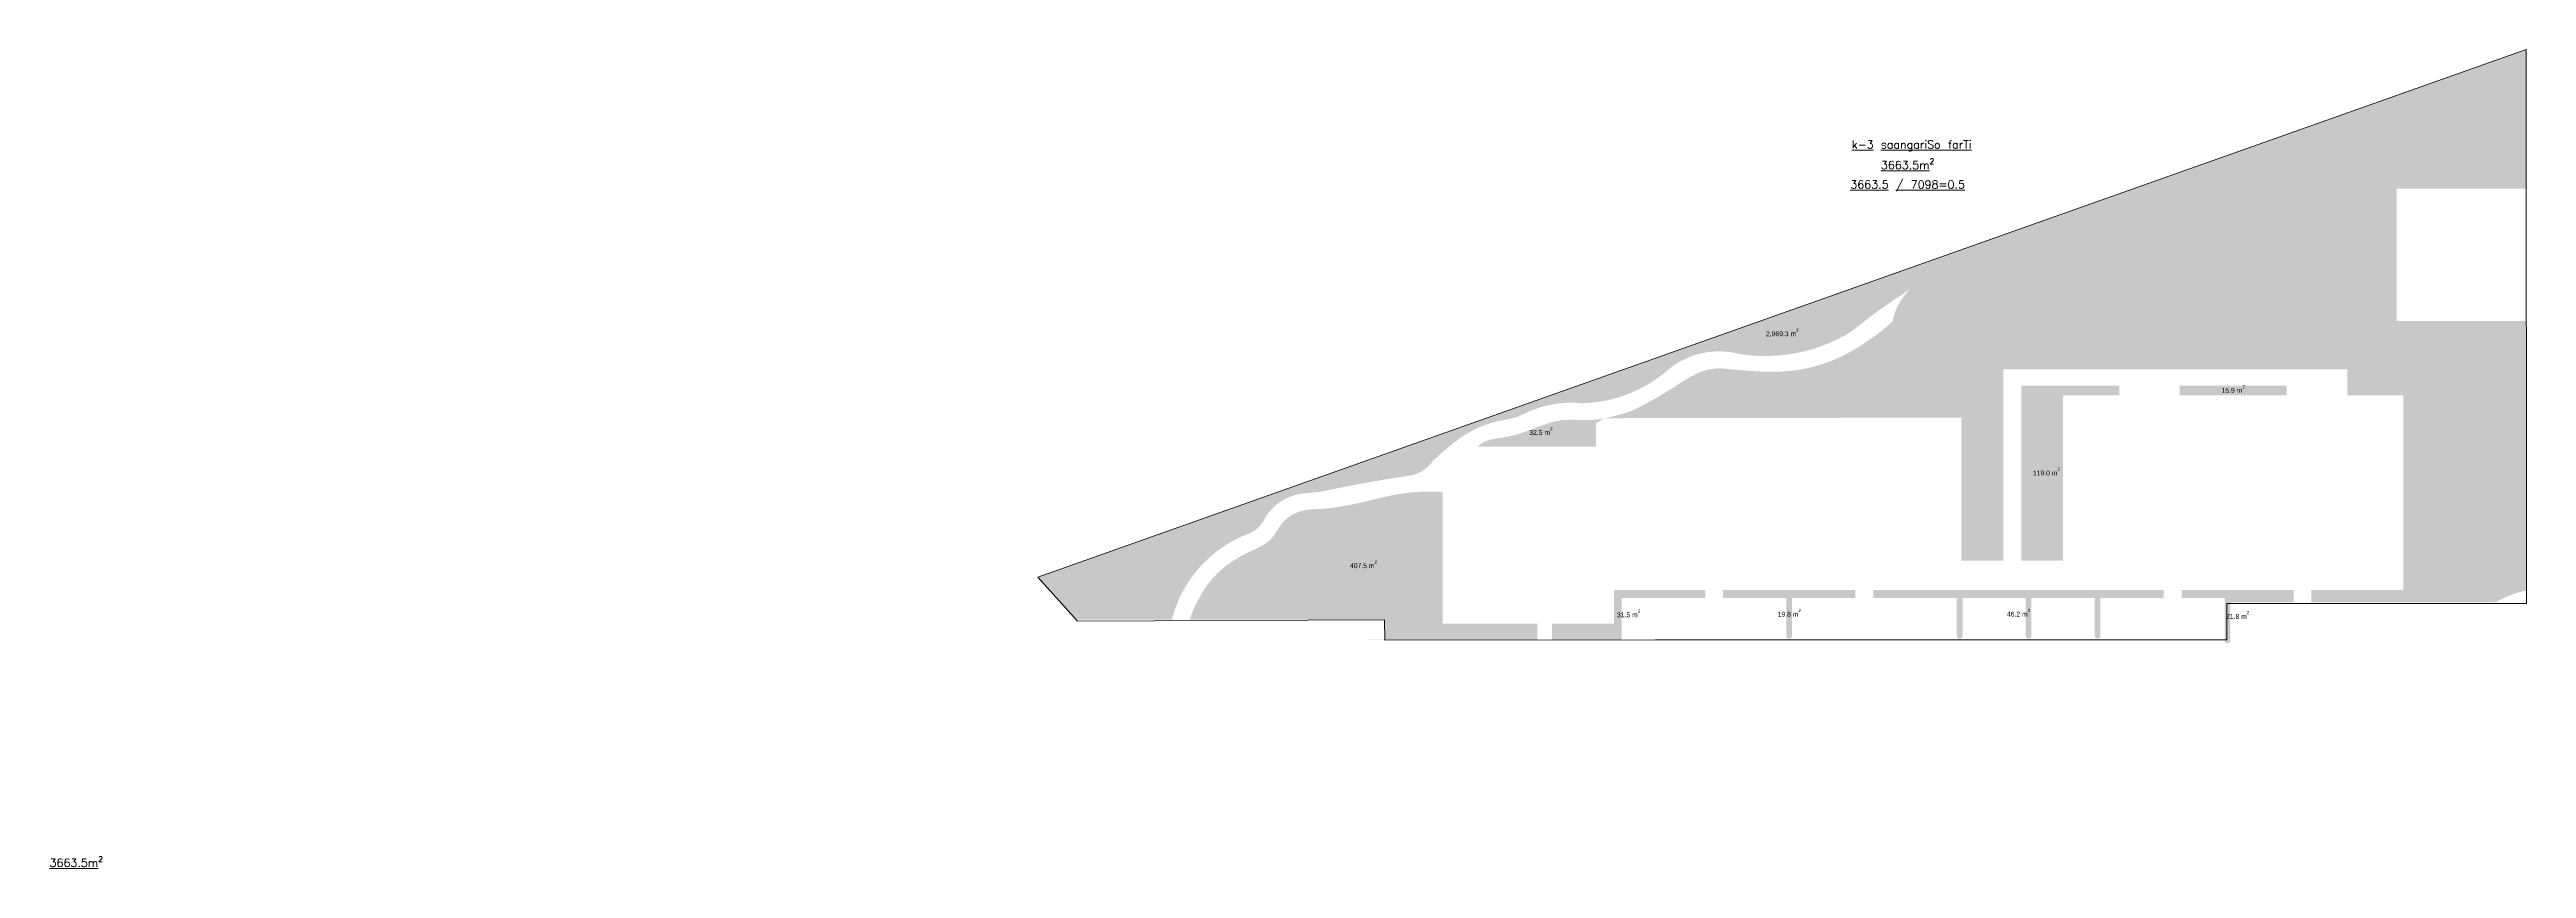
# Model space of a CAD drawing. Header units: millimetres. Extents: x 475616349 to 476941521, y 4620115302 to 4621446928.
# Drawn here: x 475616349 to 475921558, y 4620380789 to 4620481694 of the extents above; entities that cross this region are included whole.
import ezdxf

# ---------------------------------------------------------------- set-up
doc = ezdxf.new("R2010")
doc.units = ezdxf.units.MM
doc.header["$MEASUREMENT"] = 0
for name, color, linetype, lineweight in [('0_Pen_No__1', 1, 'Continuous', 0), ('a-iataki_Pen_No__7_Pen_No__142', 142, 'Continuous', 0), ('New_ნავეთების კონტურები გრგ2_Pen_No__1', 1, 'Continuous', 0), ('საბავშვო მოედნები_Pen_No__1', 1, 'Continuous', 0)]:
    doc.layers.add(name, color=color, linetype=linetype, lineweight=lineweight)
doc.layers.add('New_0_Pen_No__26', color=7, linetype='Continuous', lineweight=0, true_color=0x719730)
doc.layers.add('New_საბავშვო მოედნები_Pen_No__26', color=7, linetype='Continuous', lineweight=0, true_color=0x719730)
doc.styles.add('GENERATED_STYLE_3', font='arialbd.ttf')

msp = doc.modelspace()

# ---------------------------------------------------------------- hatches: boundary and pattern name
at = {"layer": 'New_0_Pen_No__26', "linetype": 'Continuous', "lineweight": 0, "true_color": 0x384b18}
for points in [[(475921531.645, 4620481693.775), (475921538.265, 4620464549.263), (475905566.102, 4620464549.263), (475905566.102, 4620448249.263), (475921544.559, 4620448249.263), (475921548.097, 4620439089.044), (475921548.097, 4620417195.817), (475921547.655, 4620417195.817), (475921547.655, 4620415053.753, 0.0129497567), (475920714.533, 4620414837.422, 0.0616059578), (475917757.516, 4620413588.405), (475916190.465, 4620413588.405), (475906387.648, 4620413588.405), (475906387.594, 4620413588.405), (475895067.089, 4620413588.405), (475895067.089, 4620415118.184), (475906387.594, 4620415118.184), (475906387.594, 4620439089.044), (475899469.744, 4620439089.044), (475899469.744, 4620442282.967), (475857117.514, 4620442282.967), (475857117.514, 4620418729.391), (475851917.514, 4620418729.391), (475851917.514, 4620436336.595), (475807980.46, 4620436269.002, 0.0401617981), (475811466.212, 4620437228.21, 0.026378818), (475816949.76, 4620440372.54, -0.0315841764), (475819240.036, 4620441714.595, -0.0965541127), (475821671.712, 4620442396.759, -0.0373237981), (475822984.429, 4620442344.891, 0.0001642235), (475823071.615, 4620442337.118, -0.0001615083), (475823571.604, 4620442292.584, 0.0100412718), (475826969.619, 4620442034.629, 0.0305326221), (475830355.879, 4620442051.893, 0.0739785838), (475835722.749, 4620443264.486, 0.0610982939), (475840548.06, 4620445903.038, 0.0294260799), (475843414.805, 4620448150.439, -0.145345202), (475845604.768, 4620452183.643), (475841693.59, 4620449518.816), (475838341.716, 4620446932.613, -0.0603939741), (475833963.288, 4620444906.705, -0.0928442901), (475826629.818, 4620443965.259, -0.0400602511), (475823454.311, 4620444404.574, 0.2284903752), (475815336.776, 4620441845.446, -0.1673152516), (475805092.16, 4620438107.551, 0.1346624483), (475798426.144, 4620436978.608, -0.0825677857), (475795579.663, 4620436038.278, 0.0919198752), (475791230.863, 4620434495.031, 0.0355445685), (475789633.837, 4620433413.226, 0.0086172359), (475788784.112, 4620432748.466, 0.0079859805), (475788017.514, 4620432106.592, 0.0126054132), (475786850.33, 4620431044.575, -0.1825066762), (475784251.975, 4620429238.094, 0.0166218042), (475772905.795, 4620427192.97), (475770923.964, 4620427011.527, 0.2322784548), (475766153.283, 4620424048.705, -0.2278447147), (475763769.114, 4620421916.977, 0.2389621726), (475754642.176, 4620411434.269), (475742868.458, 4620411434.269), (475738145.657, 4620416683.994)], [(475792414.682, 4620432844.249, -0.1096192211), (475793476.976, 4620433489.602, -0.0500806758), (475795145.092, 4620433841.101, 0.0394679599), (475797359.287, 4620434325.934, 0.016828184), (475799432.782, 4620435070.27, -0.0191335905), (475801189.98, 4620435698.13, -0.0488941797), (475802816.733, 4620436032.09, -0.0345961646), (475804901.146, 4620436042.713, 0.0562052534), (475807909.298, 4620436255.695), (475806910.338, 4620435633.894), (475806910.338, 4620432748.466), (475792465.792, 4620432748.466), (475792321.425, 4620432748.466, -0.0097221311)], [(475758387.404, 4620414769.951, -0.0702389434), (475760491.608, 4620417393.5, -0.0520571334), (475762532.006, 4620418906.687, -0.0246304355), (475764769.343, 4620420070.71, 0.0175395278), (475765767.566, 4620420570.376, 0.0546174041), (475766667.518, 4620421195.528, 0.0739592857), (475767596.862, 4620422412.141, -0.0447618976), (475768291.809, 4620423404.472, -0.0956391623), (475769714.886, 4620424492.705, -0.0792674245), (475771265.759, 4620424972.63, -0.0257225638), (475772668.761, 4620425083.835, 0.0267591611), (475775059.038, 4620425312.997, 0.0203132486), (475779027.664, 4620426143.295, -0.007354569), (475781415.511, 4620426685.911, -0.0221429477), (475783826.028, 4620427086.002, -0.0443819349), (475788017.514, 4620427180.531), (475788017.514, 4620412963.417), (475788017.022, 4620412963.417), (475788017.022, 4620411434.269), (475788016.868, 4620410956.467), (475799667.883, 4620410965.074), (475799669.384, 4620408934.281), (475778803.191, 4620408936.307), (475778802.876, 4620408960.35), (475780870.365, 4620408960.35), (475780833.451, 4620411434.269), (475756827.966, 4620411434.269, -0.0536018232)]]:
    msp.add_hatch(color=79, dxfattribs=at).paths.add_polyline_path(points)
at = {"layer": 'New_საბავშვო მოედნები_Pen_No__26', "linetype": 'Continuous', "lineweight": 0, "true_color": 0x384b18}
for points in [[(475859317.514, 4620418729.391), (475859317.514, 4620440294.305), (475871373.539, 4620440294.305), (475871373.539, 4620439089.044), (475864447.366, 4620439089.044), (475864447.366, 4620418729.391)], [(475878817.514, 4620440294.305), (475892017.266, 4620440294.305), (475892017.266, 4620439089.044), (475878817.514, 4620439089.044)], [(475801467.538, 4620410963.417), (475809117.514, 4620410963.417), (475809117.514, 4620414118.184), (475809117.514, 4620415118.184), (475810418.278, 4620415118.184), (475820367.841, 4620415118.184), (475820367.841, 4620414118.184), (475810067.848, 4620414118.184), (475810067.848, 4620408957.957), (475809117.514, 4620408957.957), (475801467.538, 4620408957.957)], [(475822567.838, 4620414118.184), (475823166.98, 4620414118.184), (475823166.98, 4620414117.721), (475830367.87, 4620414117.721), (475830367.87, 4620409515.068, 1.1397799076), (475831068.302, 4620409515.068), (475831068.302, 4620414118.184), (475838867.848, 4620414118.184), (475838867.848, 4620415118.184), (475822567.838, 4620415118.184)], [(475841067.475, 4620415118.184), (475841067.481, 4620414433.521), (475841067.483, 4620414117.976), (475851367.467, 4620414117.976), (475851367.467, 4620409515.323, 1.1397799076), (475852067.898, 4620409515.323), (475852067.898, 4620414117.976), (475859467.545, 4620414117.976), (475859467.545, 4620414118.08), (475859867.471, 4620414118.08), (475859867.471, 4620409515.427, 1.1397799076), (475860567.902, 4620409515.427), (475860567.902, 4620414118.08), (475864886.926, 4620414118.08, -0.0000925294), (475864887.032, 4620414118.184), (475865749.51, 4620414118.184), (475866449.54, 4620414118.184), (475868367.477, 4620414118.184), (475868367.476, 4620409515.531, 0.3480324787), (475868592.745, 4620409139.203, 0.5668716841), (475869067.908, 4620409515.531), (475869067.908, 4620414118.184), (475874249.423, 4620414118.184), (475874949.854, 4620414118.184), (475876867.515, 4620414118.184), (475876867.515, 4620415118.184)], [(475879067.515, 4620415118.184), (475879067.515, 4620414118.184), (475884367.537, 4620414118.184), (475884367.537, 4620408929.52, 0.3899648808), (475884642.755, 4620408538.405), (475884792.751, 4620408538.405, 0.3899648808), (475885067.969, 4620408929.52), (475885067.969, 4620413588.331), (475892867.514, 4620413588.331), (475892867.514, 4620415118.184)]]:
    msp.add_hatch(color=79, dxfattribs=at).paths.add_polyline_path(points)

# ---------------------------------------------------------------- linework, layer by layer
at = {"layer": 'New_ნავეთების კონტურები გრგ2_Pen_No__1', "color": 1, "linetype": 'Continuous', "lineweight": 0}
msp.add_lwpolyline([(475921531.645, 4620481693.775), (475738145.657, 4620416683.994), (475743020.058, 4620411265.755), (475780833.451, 4620411434.269), (475780870.752, 4620408934.418), (475814248.379, 4620408957.859), (475884650.227, 4620408968.184), (475884648.502, 4620413435.509), (475905278.928, 4620413443.476), (475921557.997, 4620413449.762)], close=True, dxfattribs=at)

# ---------------------------------------------------------------- texts
at = {"layer": '0_Pen_No__1', "color": 1, "lineweight": 0, "char_height": 600, "attachment_point": 7, "style": 'GENERATED_STYLE_3'}
for s, insert in [('{\\fArial|b0|i0|c0|p34;2,969.3 m{\\H0.66x;\\S2^  ;}}', (475827847.937, 4620446264.022)), ('{\\fArial|b0|i0|c0|p34;32.5 m{\\H0.66x;\\S2^  ;}}', (475798686.932, 4620434202.08)), ('{\\fArial|b0|i0|c0|p34;407.5 m{\\H0.66x;\\S2^  ;}}', (475776592.59, 4620417783.288))]:
    msp.add_mtext(s, dxfattribs=dict(at, insert=insert))
at = {"layer": 'a-iataki_Pen_No__7_Pen_No__142', "color": 142, "linetype": 'Continuous', "lineweight": 0, "char_height": 1000, "attachment_point": 8}
for s, insert in [('\\A1;{\\pqc;\\Ftxt.shx;\\L\\Lk-\\Ftxt.shx;3\\Ftxt.shx; saangariSo farTi}', (475845802.122, 4620469154.321)), ('\\A1;{\\pqc;\\Ftxt.shx;\\L\\L36\\Ftxt.shx;63.5\\Ftxt.shx;m\\Ftxt.shx;\\A1{\\H.66x;\\S2^  ;}}', (475845305.504, 4620466665.904)), ('\\A1;{\\pqc;\\Ftxt.shx;\\L\\L3\\Ftxt.shx;663.5\\Ftxt.shx; / 7098=0.5}', (475845305.504, 4620464227.844)), ('\\A1;{\\pqc;\\Ftxt.shx;\\L\\L36\\Ftxt.shx;63.5\\Ftxt.shx;m\\Ftxt.shx;\\A1{\\H.66x;\\S2^  ;}}', (475619642.828, 4620380696.921))]:
    msp.add_mtext(s, dxfattribs=dict(at, insert=insert))
at = {"layer": 'საბავშვო მოედნები_Pen_No__1', "color": 1, "lineweight": 0, "char_height": 600, "attachment_point": 7, "style": 'GENERATED_STYLE_3'}
for s, insert in [('{\\fArial|b0|i0|c0|p34;15.9 m{\\H0.66x;\\S2^  ;}}', (475883988.96, 4620439391.674)), ('{\\fArial|b0|i0|c0|p34;119.0 m{\\H0.66x;\\S2^  ;}}', (475860739.927, 4620429211.848)), ('{\\fArial|b0|i0|c0|p34;31.5 m{\\H0.66x;\\S2^  ;}}', (475809489.26, 4620411738.07)), ('{\\fArial|b0|i0|c0|p34;19.8 m{\\H0.66x;\\S2^  ;}}', (475829289.413, 4620411817.041)), ('{\\fArial|b0|i0|c0|p34;46.2 m{\\H0.66x;\\S2^  ;}}', (475857539.065, 4620411817.169)), ('{\\fArial|b0|i0|c0|p34;21.8 m{\\H0.66x;\\S2^  ;}}', (475884539.084, 4620411528.295))]:
    msp.add_mtext(s, dxfattribs=dict(at, insert=insert))

doc.saveas('drawing.dxf')
